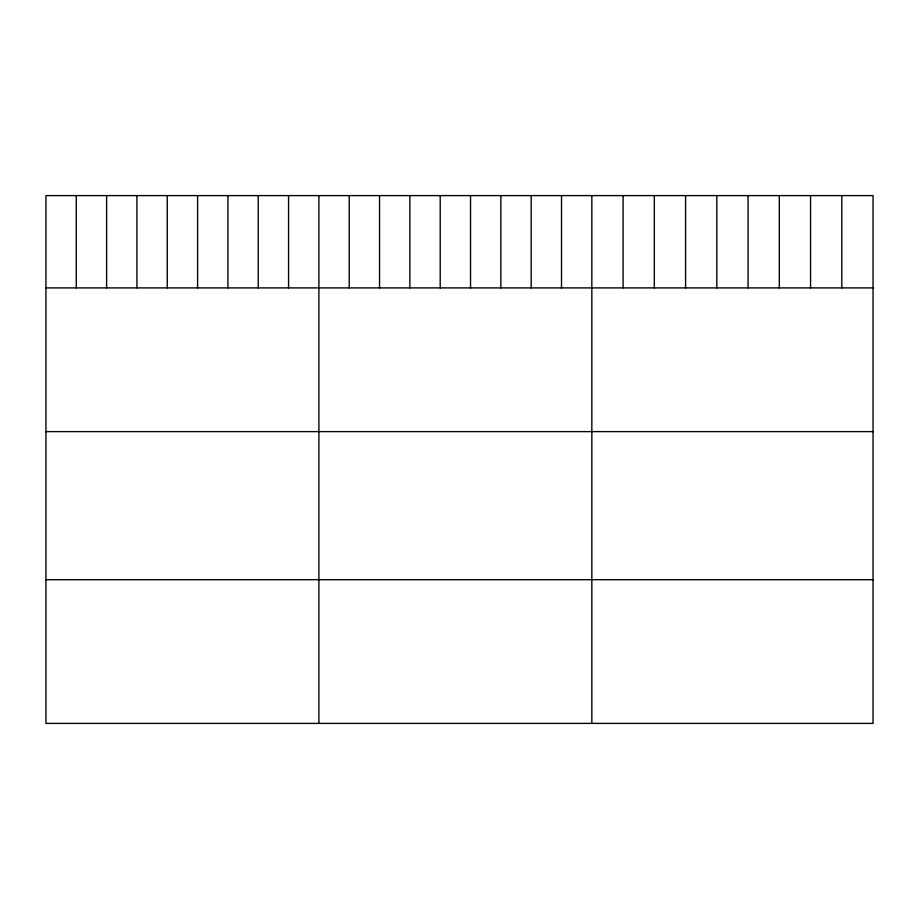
<?xml version="1.0" encoding="UTF-8"?>
<svg xmlns="http://www.w3.org/2000/svg" width="919" height="919" viewBox="0 0 919 919"><rect width="100%" height="100%" fill="white"/><g stroke="black" fill="none" stroke-linecap="round" stroke-linejoin="round"><path stroke-width="1.38" d="M873.05 287.9L873.05 723.402L45.95 723.402L45.95 195.598L873.05 195.598L873.05 287.9L45.95 287.9M45.95 431.62L873.05 431.62M45.95 579.694L873.05 579.694M841.804 195.598L841.804 287.9M810.558 195.598L810.558 287.9M779.312 195.598L779.312 287.9M748.066 195.598L748.066 287.9M716.82 195.598L716.82 287.9M685.574 195.598L685.574 287.9M654.328 195.598L654.328 287.9M623.082 195.598L623.082 287.9M591.836 195.598L591.836 723.402M561.509 195.598L561.509 287.9M531.182 195.598L531.182 287.9M500.855 195.598L500.855 287.9M470.528 195.598L470.528 287.9M440.201 195.598L440.201 287.9M409.874 195.598L409.874 287.9M379.547 195.598L379.547 287.9M349.22 195.598L349.22 287.9M318.893 195.598L318.893 723.402M288.566 195.598L288.566 287.9M258.239 195.598L258.239 287.9M227.912 195.598L227.912 287.9M197.585 195.598L197.585 287.9M167.258 195.598L167.258 287.9M136.931 195.598L136.931 287.9M106.604 195.598L106.604 287.9M76.277 195.598L76.277 287.9"/></g></svg>
